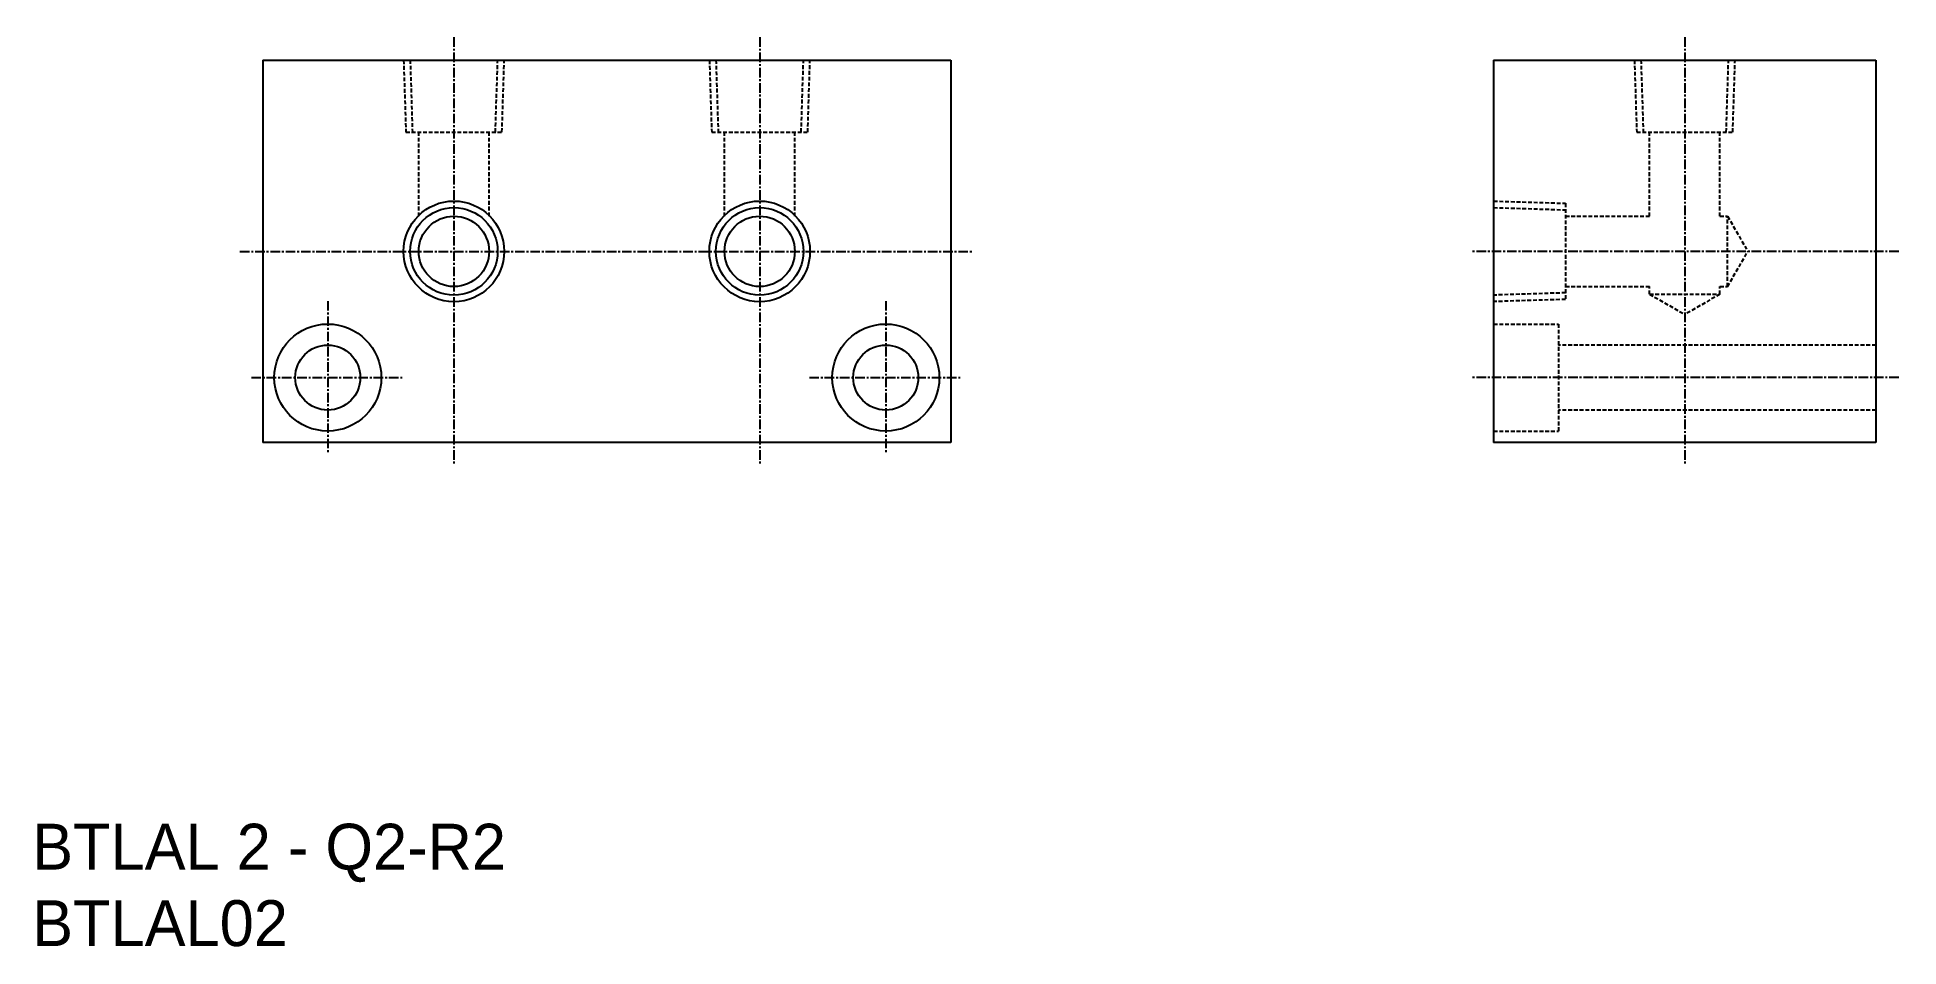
# Model space of a CAD drawing. Extents: x 1888 to 2131, y 444 to 563.
import ezdxf

# ---------------------------------------------------------------- set-up
doc = ezdxf.new("R2010")
doc.units = 0
doc.linetypes.add('CENTER', pattern=[2, 1.25, -0.25, 0.25, -0.25])
doc.linetypes.add('DASHED', pattern=[0.75, 0.5, -0.25])
doc.layers.get('0').update_dxf_attribs({"linetype": 'CONTINUOUS'})
doc.layers.add('CENTER', color=1, linetype='CENTER')

msp = doc.modelspace()

# ---------------------------------------------------------------- linework, layer by layer
at = {"color": 7, "linetype": 'CONTINUOUS'}
for p, q in [((1917.44, 560.24), (2007.44, 560.24)), ((1917.44, 560.24), (1917.44, 510.24)), ((2007.44, 560.24), (2007.44, 510.24)), ((2078.46, 560.24), (2128.46, 560.24)), ((2078.46, 560.24), (2078.46, 510.24)), ((2128.46, 560.24), (2128.46, 510.24)), ((2007.44, 510.24), (1917.44, 510.24)), ((2128.46, 510.24), (2078.46, 510.24))]:
    msp.add_line(p, q, dxfattribs=at)
at = {"color": 3, "linetype": 'DASHED'}
for p, q in [((1935.86, 560.24), (1936.16, 550.84)), ((1936.72, 560.27), (1937.01, 550.84)), ((1947.87, 550.84), (1948.17, 560.27)), ((1948.73, 550.84), (1949.02, 560.24)), ((1975.86, 560.24), (1976.16, 550.84)), ((1976.72, 560.27), (1977.01, 550.84)), ((1987.87, 550.84), (1988.17, 560.27)), ((1988.73, 550.84), (1989.02, 560.24)), ((2096.88, 560.24), (2097.17, 550.84)), ((2097.73, 560.27), (2098.03, 550.84)), ((2108.89, 550.84), (2109.18, 560.27)), ((2109.74, 550.84), (2110.04, 560.24)), ((1936.16, 550.84), (1948.73, 550.84)), ((1937.84, 539.84), (1937.84, 550.84)), ((1947.04, 539.84), (1947.04, 550.84)), ((1976.16, 550.84), (1988.73, 550.84)), ((1977.84, 539.84), (1977.84, 550.84)), ((1987.04, 539.84), (1987.04, 550.84)), ((2097.17, 550.84), (2109.74, 550.84)), ((2098.86, 539.84), (2098.86, 550.84)), ((2108.06, 539.84), (2108.06, 550.84)), ((2078.46, 541.82), (2087.86, 541.53)), ((2078.46, 540.97), (2087.86, 540.67)), ((2087.86, 541.53), (2087.86, 528.96)), ((2087.86, 539.84), (2098.86, 539.84)), ((2108.06, 539.84), (2109.06, 539.84)), ((2109.06, 530.64), (2109.06, 539.84)), ((2109.06, 539.84), (2111.71, 535.24)), ((2109.06, 530.64), (2111.71, 535.24)), ((2087.86, 529.82), (2078.46, 529.52)), ((2087.86, 528.96), (2078.46, 528.67)), ((2087.86, 530.64), (2098.86, 530.64)), ((2098.86, 529.64), (2098.86, 530.64)), ((2098.86, 529.64), (2108.06, 529.64)), ((2098.86, 529.64), (2103.46, 526.99)), ((2108.06, 529.64), (2103.46, 526.99)), ((2108.06, 529.64), (2108.06, 530.64)), ((2108.06, 530.64), (2109.06, 530.64)), ((2078.46, 525.74), (2086.96, 525.74)), ((2086.96, 525.74), (2086.96, 511.74)), ((2128.46, 522.99), (2086.96, 522.99)), ((2128.46, 514.49), (2086.96, 514.49)), ((2078.46, 511.74), (2086.96, 511.74))]:
    msp.add_line(p, q, dxfattribs=at)
at = {"color": 3, "linetype": 'CONTINUOUS'}
for centre in [(1942.44, 535.24), (1982.44, 535.24)]:
    msp.add_circle(centre, 6.58, dxfattribs=at)
at = {"color": 7, "linetype": 'CONTINUOUS'}
for centre, radius in [((1942.44, 535.24), 5.72), ((1982.44, 535.24), 5.72), ((1942.44, 535.24), 4.6), ((1982.44, 535.24), 4.6), ((1925.94, 518.74), 7), ((1998.94, 518.74), 7), ((1925.94, 518.74), 4.25), ((1998.94, 518.74), 4.25)]:
    msp.add_circle(centre, radius, dxfattribs=at)
at = {"layer": 'CENTER', "color": 1, "linetype": 'CENTER'}
for p, q in [((1942.44, 563.24), (1942.44, 507.24)), ((1982.44, 563.24), (1982.44, 507.24)), ((2103.46, 563.24), (2103.46, 507.24)), ((1914.44, 535.24), (2010.44, 535.24)), ((2131.46, 535.24), (2075.46, 535.24)), ((1925.94, 528.74), (1925.94, 508.74)), ((1998.94, 528.74), (1998.94, 508.74)), ((1915.94, 518.74), (1935.94, 518.74)), ((1988.94, 518.74), (2008.94, 518.74)), ((2131.46, 518.74), (2075.46, 518.74))]:
    msp.add_line(p, q, dxfattribs=at)

# ---------------------------------------------------------------- texts
at = {"color": 7, "linetype": 'CONTINUOUS'}
for s, p in [('BTLAL 2 - Q2-R2', (1887.27, 454.39)), ('BTLAL02', (1887.27, 444.39))]:
    msp.add_text(s, height=6, dxfattribs=at).set_placement(p)

doc.saveas('drawing.dxf')
